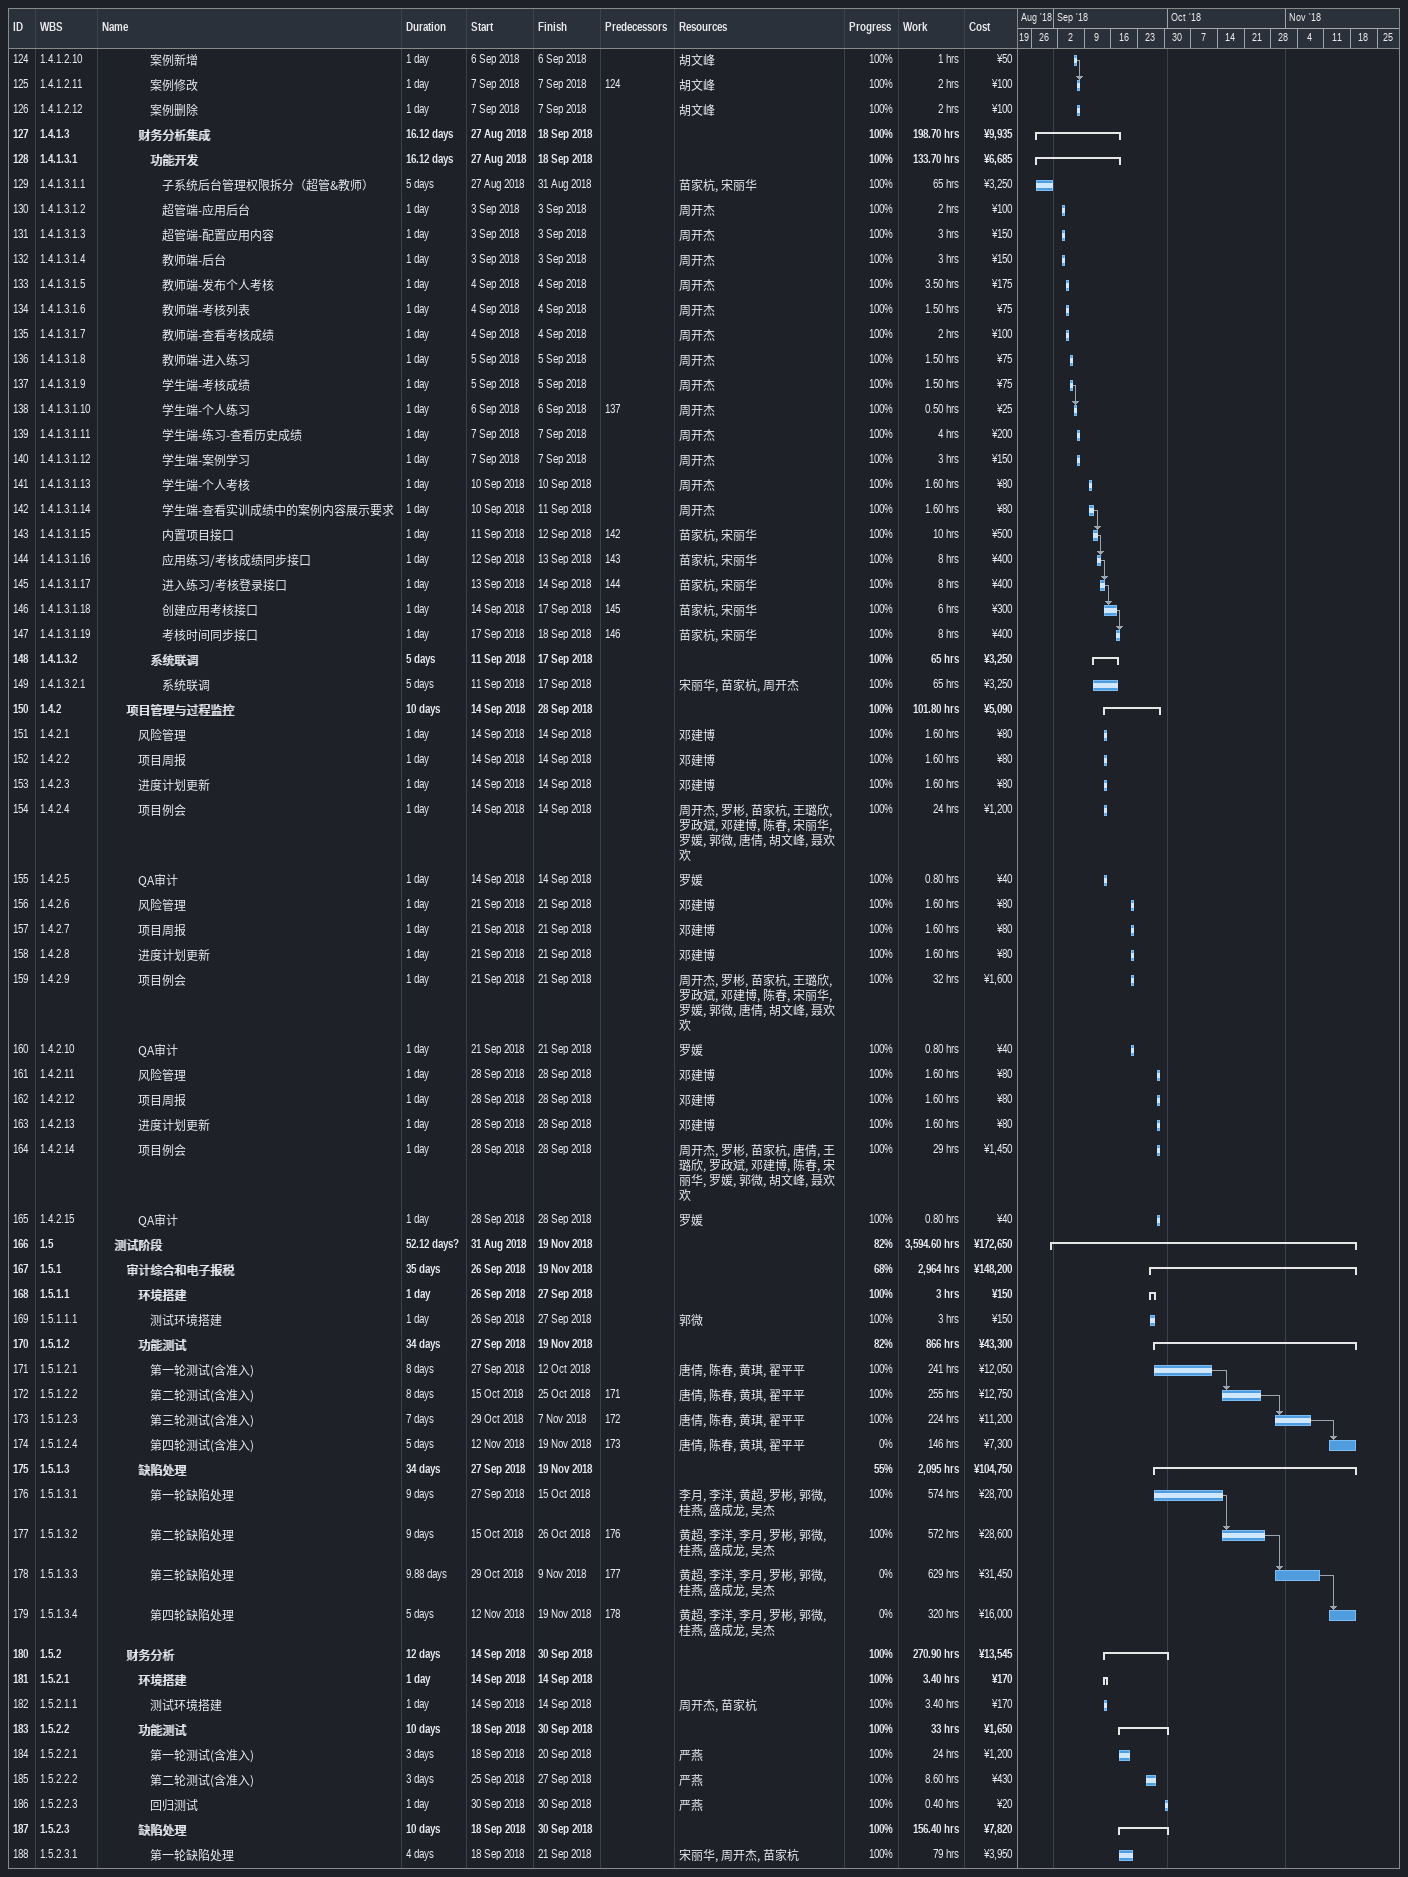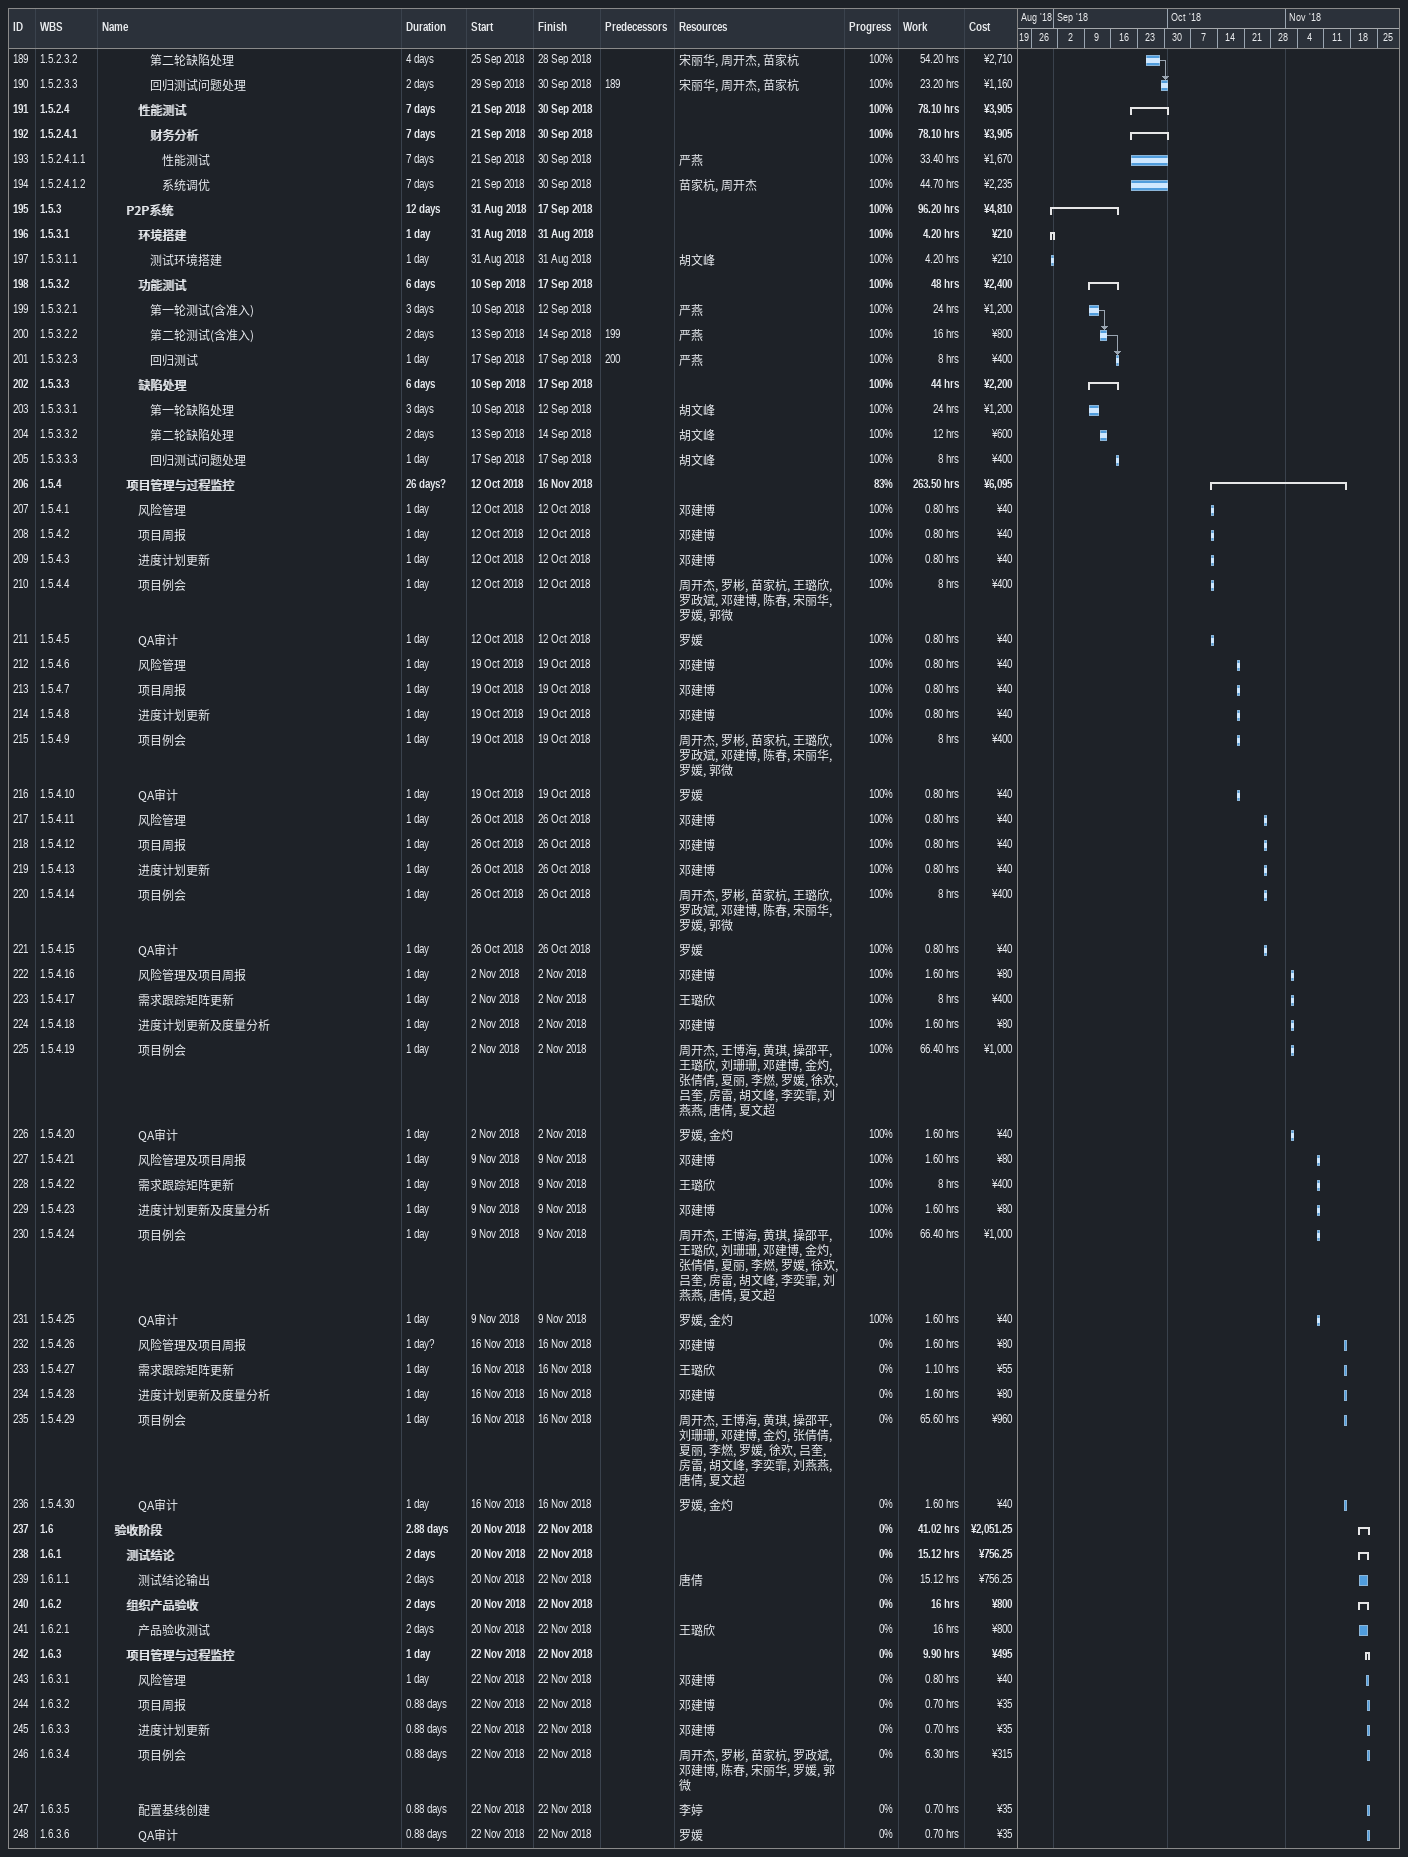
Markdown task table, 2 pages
| ID | WBS | Task | Duration | Start | Finish | Predecessors | Resources | % complete | Work (h) | Cost (¥) |
|---|---|---|---|---|---|---|---|---|---|---|
| 124 | 1.4.1.2.10 | 案例新增 | 1d | 2018-09-06 | 2018-09-06 |  | 胡文峰 | 100 | 1 | 50 |
| 125 | 1.4.1.2.11 | 案例修改 | 1d | 2018-09-07 | 2018-09-07 | 124 | 胡文峰 | 100 | 2 | 100 |
| 126 | 1.4.1.2.12 | 案例删除 | 1d | 2018-09-07 | 2018-09-07 |  | 胡文峰 | 100 | 2 | 100 |
| 127 | 1.4.1.3 | **财务分析集成** | 16.12d | 2018-08-27 | 2018-09-18 |  |  | 100 | 198.70 | 9935 |
| 128 | 1.4.1.3.1 | **功能开发** | 16.12d | 2018-08-27 | 2018-09-18 |  |  | 100 | 133.70 | 6685 |
| 129 | 1.4.1.3.1.1 | 子系统后台管理权限拆分（超管&教师） | 5d | 2018-08-27 | 2018-08-31 |  | 苗家杭, 宋丽华 | 100 | 65 | 3250 |
| 130 | 1.4.1.3.1.2 | 超管端-应用后台 | 1d | 2018-09-03 | 2018-09-03 |  | 周开杰 | 100 | 2 | 100 |
| 131 | 1.4.1.3.1.3 | 超管端-配置应用内容 | 1d | 2018-09-03 | 2018-09-03 |  | 周开杰 | 100 | 3 | 150 |
| 132 | 1.4.1.3.1.4 | 教师端-后台 | 1d | 2018-09-03 | 2018-09-03 |  | 周开杰 | 100 | 3 | 150 |
| 133 | 1.4.1.3.1.5 | 教师端-发布个人考核 | 1d | 2018-09-04 | 2018-09-04 |  | 周开杰 | 100 | 3.50 | 175 |
| 134 | 1.4.1.3.1.6 | 教师端-考核列表 | 1d | 2018-09-04 | 2018-09-04 |  | 周开杰 | 100 | 1.50 | 75 |
| 135 | 1.4.1.3.1.7 | 教师端-查看考核成绩 | 1d | 2018-09-04 | 2018-09-04 |  | 周开杰 | 100 | 2 | 100 |
| 136 | 1.4.1.3.1.8 | 教师端-进入练习 | 1d | 2018-09-05 | 2018-09-05 |  | 周开杰 | 100 | 1.50 | 75 |
| 137 | 1.4.1.3.1.9 | 学生端-考核成绩 | 1d | 2018-09-05 | 2018-09-05 |  | 周开杰 | 100 | 1.50 | 75 |
| 138 | 1.4.1.3.1.10 | 学生端-个人练习 | 1d | 2018-09-06 | 2018-09-06 | 137 | 周开杰 | 100 | 0.50 | 25 |
| 139 | 1.4.1.3.1.11 | 学生端-练习-查看历史成绩 | 1d | 2018-09-07 | 2018-09-07 |  | 周开杰 | 100 | 4 | 200 |
| 140 | 1.4.1.3.1.12 | 学生端-案例学习 | 1d | 2018-09-07 | 2018-09-07 |  | 周开杰 | 100 | 3 | 150 |
| 141 | 1.4.1.3.1.13 | 学生端-个人考核 | 1d | 2018-09-10 | 2018-09-10 |  | 周开杰 | 100 | 1.60 | 80 |
| 142 | 1.4.1.3.1.14 | 学生端-查看实训成绩中的案例内容展示要求 | 1d | 2018-09-10 | 2018-09-11 |  | 周开杰 | 100 | 1.60 | 80 |
| 143 | 1.4.1.3.1.15 | 内置项目接口 | 1d | 2018-09-11 | 2018-09-12 | 142 | 苗家杭, 宋丽华 | 100 | 10 | 500 |
| 144 | 1.4.1.3.1.16 | 应用练习/考核成绩同步接口 | 1d | 2018-09-12 | 2018-09-13 | 143 | 苗家杭, 宋丽华 | 100 | 8 | 400 |
| 145 | 1.4.1.3.1.17 | 进入练习/考核登录接口 | 1d | 2018-09-13 | 2018-09-14 | 144 | 苗家杭, 宋丽华 | 100 | 8 | 400 |
| 146 | 1.4.1.3.1.18 | 创建应用考核接口 | 1d | 2018-09-14 | 2018-09-17 | 145 | 苗家杭, 宋丽华 | 100 | 6 | 300 |
| 147 | 1.4.1.3.1.19 | 考核时间同步接口 | 1d | 2018-09-17 | 2018-09-18 | 146 | 苗家杭, 宋丽华 | 100 | 8 | 400 |
| 148 | 1.4.1.3.2 | **系统联调** | 5d | 2018-09-11 | 2018-09-17 |  |  | 100 | 65 | 3250 |
| 149 | 1.4.1.3.2.1 | 系统联调 | 5d | 2018-09-11 | 2018-09-17 |  | 宋丽华, 苗家杭, 周开杰 | 100 | 65 | 3250 |
| 150 | 1.4.2 | **项目管理与过程监控** | 10d | 2018-09-14 | 2018-09-28 |  |  | 100 | 101.80 | 5090 |
| 151 | 1.4.2.1 | 风险管理 | 1d | 2018-09-14 | 2018-09-14 |  | 邓建博 | 100 | 1.60 | 80 |
| 152 | 1.4.2.2 | 项目周报 | 1d | 2018-09-14 | 2018-09-14 |  | 邓建博 | 100 | 1.60 | 80 |
| 153 | 1.4.2.3 | 进度计划更新 | 1d | 2018-09-14 | 2018-09-14 |  | 邓建博 | 100 | 1.60 | 80 |
| 154 | 1.4.2.4 | 项目例会 | 1d | 2018-09-14 | 2018-09-14 |  | 周开杰, 罗彬, 苗家杭, 王璐欣, 罗政斌, 邓建博, 陈春, 宋丽华, 罗媛, 郭微, 唐倩, 胡文峰, 聂欢欢 | 100 | 24 | 1200 |
| 155 | 1.4.2.5 | QA审计 | 1d | 2018-09-14 | 2018-09-14 |  | 罗媛 | 100 | 0.80 | 40 |
| 156 | 1.4.2.6 | 风险管理 | 1d | 2018-09-21 | 2018-09-21 |  | 邓建博 | 100 | 1.60 | 80 |
| 157 | 1.4.2.7 | 项目周报 | 1d | 2018-09-21 | 2018-09-21 |  | 邓建博 | 100 | 1.60 | 80 |
| 158 | 1.4.2.8 | 进度计划更新 | 1d | 2018-09-21 | 2018-09-21 |  | 邓建博 | 100 | 1.60 | 80 |
| 159 | 1.4.2.9 | 项目例会 | 1d | 2018-09-21 | 2018-09-21 |  | 周开杰, 罗彬, 苗家杭, 王璐欣, 罗政斌, 邓建博, 陈春, 宋丽华, 罗媛, 郭微, 唐倩, 胡文峰, 聂欢欢 | 100 | 32 | 1600 |
| 160 | 1.4.2.10 | QA审计 | 1d | 2018-09-21 | 2018-09-21 |  | 罗媛 | 100 | 0.80 | 40 |
| 161 | 1.4.2.11 | 风险管理 | 1d | 2018-09-28 | 2018-09-28 |  | 邓建博 | 100 | 1.60 | 80 |
| 162 | 1.4.2.12 | 项目周报 | 1d | 2018-09-28 | 2018-09-28 |  | 邓建博 | 100 | 1.60 | 80 |
| 163 | 1.4.2.13 | 进度计划更新 | 1d | 2018-09-28 | 2018-09-28 |  | 邓建博 | 100 | 1.60 | 80 |
| 164 | 1.4.2.14 | 项目例会 | 1d | 2018-09-28 | 2018-09-28 |  | 周开杰, 罗彬, 苗家杭, 唐倩, 王璐欣, 罗政斌, 邓建博, 陈春, 宋丽华, 罗媛, 郭微, 胡文峰, 聂欢欢 | 100 | 29 | 1450 |
| 165 | 1.4.2.15 | QA审计 | 1d | 2018-09-28 | 2018-09-28 |  | 罗媛 | 100 | 0.80 | 40 |
| 166 | 1.5 | **测试阶段** | 52.12d? | 2018-08-31 | 2018-11-19 |  |  | 82 | 3594.60 | 172650 |
| 167 | 1.5.1 | **审计综合和电子报税** | 35d | 2018-09-26 | 2018-11-19 |  |  | 68 | 2964 | 148200 |
| 168 | 1.5.1.1 | **环境搭建** | 1d | 2018-09-26 | 2018-09-27 |  |  | 100 | 3 | 150 |
| 169 | 1.5.1.1.1 | 测试环境搭建 | 1d | 2018-09-26 | 2018-09-27 |  | 郭微 | 100 | 3 | 150 |
| 170 | 1.5.1.2 | **功能测试** | 34d | 2018-09-27 | 2018-11-19 |  |  | 82 | 866 | 43300 |
| 171 | 1.5.1.2.1 | 第一轮测试(含准入) | 8d | 2018-09-27 | 2018-10-12 |  | 唐倩, 陈春, 黄琪, 翟平平 | 100 | 241 | 12050 |
| 172 | 1.5.1.2.2 | 第二轮测试(含准入) | 8d | 2018-10-15 | 2018-10-25 | 171 | 唐倩, 陈春, 黄琪, 翟平平 | 100 | 255 | 12750 |
| 173 | 1.5.1.2.3 | 第三轮测试(含准入) | 7d | 2018-10-29 | 2018-11-07 | 172 | 唐倩, 陈春, 黄琪, 翟平平 | 100 | 224 | 11200 |
| 174 | 1.5.1.2.4 | 第四轮测试(含准入) | 5d | 2018-11-12 | 2018-11-19 | 173 | 唐倩, 陈春, 黄琪, 翟平平 | 0 | 146 | 7300 |
| 175 | 1.5.1.3 | **缺陷处理** | 34d | 2018-09-27 | 2018-11-19 |  |  | 55 | 2095 | 104750 |
| 176 | 1.5.1.3.1 | 第一轮缺陷处理 | 9d | 2018-09-27 | 2018-10-15 |  | 李月, 李洋, 黄超, 罗彬, 郭微, 桂燕, 盛成龙, 吴杰 | 100 | 574 | 28700 |
| 177 | 1.5.1.3.2 | 第二轮缺陷处理 | 9d | 2018-10-15 | 2018-10-26 | 176 | 黄超, 李洋, 李月, 罗彬, 郭微, 桂燕, 盛成龙, 吴杰 | 100 | 572 | 28600 |
| 178 | 1.5.1.3.3 | 第三轮缺陷处理 | 9.88d | 2018-10-29 | 2018-11-09 | 177 | 黄超, 李洋, 李月, 罗彬, 郭微, 桂燕, 盛成龙, 吴杰 | 0 | 629 | 31450 |
| 179 | 1.5.1.3.4 | 第四轮缺陷处理 | 5d | 2018-11-12 | 2018-11-19 | 178 | 黄超, 李洋, 李月, 罗彬, 郭微, 桂燕, 盛成龙, 吴杰 | 0 | 320 | 16000 |
| 180 | 1.5.2 | **财务分析** | 12d | 2018-09-14 | 2018-09-30 |  |  | 100 | 270.90 | 13545 |
| 181 | 1.5.2.1 | **环境搭建** | 1d | 2018-09-14 | 2018-09-14 |  |  | 100 | 3.40 | 170 |
| 182 | 1.5.2.1.1 | 测试环境搭建 | 1d | 2018-09-14 | 2018-09-14 |  | 周开杰, 苗家杭 | 100 | 3.40 | 170 |
| 183 | 1.5.2.2 | **功能测试** | 10d | 2018-09-18 | 2018-09-30 |  |  | 100 | 33 | 1650 |
| 184 | 1.5.2.2.1 | 第一轮测试(含准入) | 3d | 2018-09-18 | 2018-09-20 |  | 严燕 | 100 | 24 | 1200 |
| 185 | 1.5.2.2.2 | 第二轮测试(含准入) | 3d | 2018-09-25 | 2018-09-27 |  | 严燕 | 100 | 8.60 | 430 |
| 186 | 1.5.2.2.3 | 回归测试 | 1d | 2018-09-30 | 2018-09-30 |  | 严燕 | 100 | 0.40 | 20 |
| 187 | 1.5.2.3 | **缺陷处理** | 10d | 2018-09-18 | 2018-09-30 |  |  | 100 | 156.40 | 7820 |
| 188 | 1.5.2.3.1 | 第一轮缺陷处理 | 4d | 2018-09-18 | 2018-09-21 |  | 宋丽华, 周开杰, 苗家杭 | 100 | 79 | 3950 |
| 189 | 1.5.2.3.2 | 第二轮缺陷处理 | 4d | 2018-09-25 | 2018-09-28 |  | 宋丽华, 周开杰, 苗家杭 | 100 | 54.20 | 2710 |
| 190 | 1.5.2.3.3 | 回归测试问题处理 | 2d | 2018-09-29 | 2018-09-30 | 189 | 宋丽华, 周开杰, 苗家杭 | 100 | 23.20 | 1160 |
| 191 | 1.5.2.4 | **性能测试** | 7d | 2018-09-21 | 2018-09-30 |  |  | 100 | 78.10 | 3905 |
| 192 | 1.5.2.4.1 | **财务分析** | 7d | 2018-09-21 | 2018-09-30 |  |  | 100 | 78.10 | 3905 |
| 193 | 1.5.2.4.1.1 | 性能测试 | 7d | 2018-09-21 | 2018-09-30 |  | 严燕 | 100 | 33.40 | 1670 |
| 194 | 1.5.2.4.1.2 | 系统调优 | 7d | 2018-09-21 | 2018-09-30 |  | 苗家杭, 周开杰 | 100 | 44.70 | 2235 |
| 195 | 1.5.3 | **P2P系统** | 12d | 2018-08-31 | 2018-09-17 |  |  | 100 | 96.20 | 4810 |
| 196 | 1.5.3.1 | **环境搭建** | 1d | 2018-08-31 | 2018-08-31 |  |  | 100 | 4.20 | 210 |
| 197 | 1.5.3.1.1 | 测试环境搭建 | 1d | 2018-08-31 | 2018-08-31 |  | 胡文峰 | 100 | 4.20 | 210 |
| 198 | 1.5.3.2 | **功能测试** | 6d | 2018-09-10 | 2018-09-17 |  |  | 100 | 48 | 2400 |
| 199 | 1.5.3.2.1 | 第一轮测试(含准入) | 3d | 2018-09-10 | 2018-09-12 |  | 严燕 | 100 | 24 | 1200 |
| 200 | 1.5.3.2.2 | 第二轮测试(含准入) | 2d | 2018-09-13 | 2018-09-14 | 199 | 严燕 | 100 | 16 | 800 |
| 201 | 1.5.3.2.3 | 回归测试 | 1d | 2018-09-17 | 2018-09-17 | 200 | 严燕 | 100 | 8 | 400 |
| 202 | 1.5.3.3 | **缺陷处理** | 6d | 2018-09-10 | 2018-09-17 |  |  | 100 | 44 | 2200 |
| 203 | 1.5.3.3.1 | 第一轮缺陷处理 | 3d | 2018-09-10 | 2018-09-12 |  | 胡文峰 | 100 | 24 | 1200 |
| 204 | 1.5.3.3.2 | 第二轮缺陷处理 | 2d | 2018-09-13 | 2018-09-14 |  | 胡文峰 | 100 | 12 | 600 |
| 205 | 1.5.3.3.3 | 回归测试问题处理 | 1d | 2018-09-17 | 2018-09-17 |  | 胡文峰 | 100 | 8 | 400 |
| 206 | 1.5.4 | **项目管理与过程监控** | 26d? | 2018-10-12 | 2018-11-16 |  |  | 83 | 263.50 | 6095 |
| 207 | 1.5.4.1 | 风险管理 | 1d | 2018-10-12 | 2018-10-12 |  | 邓建博 | 100 | 0.80 | 40 |
| 208 | 1.5.4.2 | 项目周报 | 1d | 2018-10-12 | 2018-10-12 |  | 邓建博 | 100 | 0.80 | 40 |
| 209 | 1.5.4.3 | 进度计划更新 | 1d | 2018-10-12 | 2018-10-12 |  | 邓建博 | 100 | 0.80 | 40 |
| 210 | 1.5.4.4 | 项目例会 | 1d | 2018-10-12 | 2018-10-12 |  | 周开杰, 罗彬, 苗家杭, 王璐欣, 罗政斌, 邓建博, 陈春, 宋丽华, 罗媛, 郭微 | 100 | 8 | 400 |
| 211 | 1.5.4.5 | QA审计 | 1d | 2018-10-12 | 2018-10-12 |  | 罗媛 | 100 | 0.80 | 40 |
| 212 | 1.5.4.6 | 风险管理 | 1d | 2018-10-19 | 2018-10-19 |  | 邓建博 | 100 | 0.80 | 40 |
| 213 | 1.5.4.7 | 项目周报 | 1d | 2018-10-19 | 2018-10-19 |  | 邓建博 | 100 | 0.80 | 40 |
| 214 | 1.5.4.8 | 进度计划更新 | 1d | 2018-10-19 | 2018-10-19 |  | 邓建博 | 100 | 0.80 | 40 |
| 215 | 1.5.4.9 | 项目例会 | 1d | 2018-10-19 | 2018-10-19 |  | 周开杰, 罗彬, 苗家杭, 王璐欣, 罗政斌, 邓建博, 陈春, 宋丽华, 罗媛, 郭微 | 100 | 8 | 400 |
| 216 | 1.5.4.10 | QA审计 | 1d | 2018-10-19 | 2018-10-19 |  | 罗媛 | 100 | 0.80 | 40 |
| 217 | 1.5.4.11 | 风险管理 | 1d | 2018-10-26 | 2018-10-26 |  | 邓建博 | 100 | 0.80 | 40 |
| 218 | 1.5.4.12 | 项目周报 | 1d | 2018-10-26 | 2018-10-26 |  | 邓建博 | 100 | 0.80 | 40 |
| 219 | 1.5.4.13 | 进度计划更新 | 1d | 2018-10-26 | 2018-10-26 |  | 邓建博 | 100 | 0.80 | 40 |
| 220 | 1.5.4.14 | 项目例会 | 1d | 2018-10-26 | 2018-10-26 |  | 周开杰, 罗彬, 苗家杭, 王璐欣, 罗政斌, 邓建博, 陈春, 宋丽华, 罗媛, 郭微 | 100 | 8 | 400 |
| 221 | 1.5.4.15 | QA审计 | 1d | 2018-10-26 | 2018-10-26 |  | 罗媛 | 100 | 0.80 | 40 |
| 222 | 1.5.4.16 | 风险管理及项目周报 | 1d | 2018-11-02 | 2018-11-02 |  | 邓建博 | 100 | 1.60 | 80 |
| 223 | 1.5.4.17 | 需求跟踪矩阵更新 | 1d | 2018-11-02 | 2018-11-02 |  | 王璐欣 | 100 | 8 | 400 |
| 224 | 1.5.4.18 | 进度计划更新及度量分析 | 1d | 2018-11-02 | 2018-11-02 |  | 邓建博 | 100 | 1.60 | 80 |
| 225 | 1.5.4.19 | 项目例会 | 1d | 2018-11-02 | 2018-11-02 |  | 周开杰, 王博海, 黄琪, 操邵平, 王璐欣, 刘珊珊, 邓建博, 金灼, 张倩倩, 夏丽, 李燃, 罗媛, 徐欢, 吕奎, 房雷, 胡文峰, 李奕霏, 刘燕燕, 唐倩, 夏文超 | 100 | 66.40 | 1000 |
| 226 | 1.5.4.20 | QA审计 | 1d | 2018-11-02 | 2018-11-02 |  | 罗媛, 金灼 | 100 | 1.60 | 40 |
| 227 | 1.5.4.21 | 风险管理及项目周报 | 1d | 2018-11-09 | 2018-11-09 |  | 邓建博 | 100 | 1.60 | 80 |
| 228 | 1.5.4.22 | 需求跟踪矩阵更新 | 1d | 2018-11-09 | 2018-11-09 |  | 王璐欣 | 100 | 8 | 400 |
| 229 | 1.5.4.23 | 进度计划更新及度量分析 | 1d | 2018-11-09 | 2018-11-09 |  | 邓建博 | 100 | 1.60 | 80 |
| 230 | 1.5.4.24 | 项目例会 | 1d | 2018-11-09 | 2018-11-09 |  | 周开杰, 王博海, 黄琪, 操邵平, 王璐欣, 刘珊珊, 邓建博, 金灼, 张倩倩, 夏丽, 李燃, 罗媛, 徐欢, 吕奎, 房雷, 胡文峰, 李奕霏, 刘燕燕, 唐倩, 夏文超 | 100 | 66.40 | 1000 |
| 231 | 1.5.4.25 | QA审计 | 1d | 2018-11-09 | 2018-11-09 |  | 罗媛, 金灼 | 100 | 1.60 | 40 |
| 232 | 1.5.4.26 | 风险管理及项目周报 | 1d? | 2018-11-16 | 2018-11-16 |  | 邓建博 | 0 | 1.60 | 80 |
| 233 | 1.5.4.27 | 需求跟踪矩阵更新 | 1d | 2018-11-16 | 2018-11-16 |  | 王璐欣 | 0 | 1.10 | 55 |
| 234 | 1.5.4.28 | 进度计划更新及度量分析 | 1d | 2018-11-16 | 2018-11-16 |  | 邓建博 | 0 | 1.60 | 80 |
| 235 | 1.5.4.29 | 项目例会 | 1d | 2018-11-16 | 2018-11-16 |  | 周开杰, 王博海, 黄琪, 操邵平, 刘珊珊, 邓建博, 金灼, 张倩倩, 夏丽, 李燃, 罗媛, 徐欢, 吕奎, 房雷, 胡文峰, 李奕霏, 刘燕燕, 唐倩, 夏文超 | 0 | 65.60 | 960 |
| 236 | 1.5.4.30 | QA审计 | 1d | 2018-11-16 | 2018-11-16 |  | 罗媛, 金灼 | 0 | 1.60 | 40 |
| 237 | 1.6 | **验收阶段** | 2.88d | 2018-11-20 | 2018-11-22 |  |  | 0 | 41.02 | 2051.25 |
| 238 | 1.6.1 | **测试结论** | 2d | 2018-11-20 | 2018-11-22 |  |  | 0 | 15.12 | 756.25 |
| 239 | 1.6.1.1 | 测试结论输出 | 2d | 2018-11-20 | 2018-11-22 |  | 唐倩 | 0 | 15.12 | 756.25 |
| 240 | 1.6.2 | **组织产品验收** | 2d | 2018-11-20 | 2018-11-22 |  |  | 0 | 16 | 800 |
| 241 | 1.6.2.1 | 产品验收测试 | 2d | 2018-11-20 | 2018-11-22 |  | 王璐欣 | 0 | 16 | 800 |
| 242 | 1.6.3 | **项目管理与过程监控** | 1d | 2018-11-22 | 2018-11-22 |  |  | 0 | 9.90 | 495 |
| 243 | 1.6.3.1 | 风险管理 | 1d | 2018-11-22 | 2018-11-22 |  | 邓建博 | 0 | 0.80 | 40 |
| 244 | 1.6.3.2 | 项目周报 | 0.88d | 2018-11-22 | 2018-11-22 |  | 邓建博 | 0 | 0.70 | 35 |
| 245 | 1.6.3.3 | 进度计划更新 | 0.88d | 2018-11-22 | 2018-11-22 |  | 邓建博 | 0 | 0.70 | 35 |
| 246 | 1.6.3.4 | 项目例会 | 0.88d | 2018-11-22 | 2018-11-22 |  | 周开杰, 罗彬, 苗家杭, 罗政斌, 邓建博, 陈春, 宋丽华, 罗媛, 郭微 | 0 | 6.30 | 315 |
| 247 | 1.6.3.5 | 配置基线创建 | 0.88d | 2018-11-22 | 2018-11-22 |  | 李婷 | 0 | 0.70 | 35 |
| 248 | 1.6.3.6 | QA审计 | 0.88d | 2018-11-22 | 2018-11-22 |  | 罗媛 | 0 | 0.70 | 35 |
